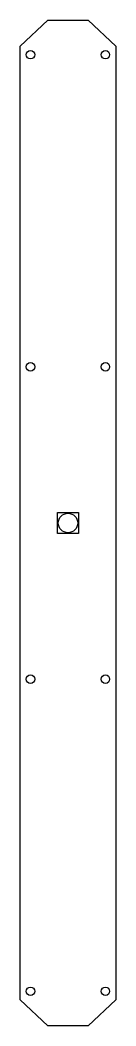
# Model space of a CAD drawing. Header units: metres. Extents: x 0 to 56, y -567 to 15.
import ezdxf

# ---------------------------------------------------------------- set-up
doc = ezdxf.new("R2010")
doc.units = ezdxf.units.M

msp = doc.modelspace()

# ---------------------------------------------------------------- linework, layer by layer
for p, q in [((0, 0), (16.22, 15)), ((16.22, 15), (39.47, 15)), ((39.47, 15), (55.69, 0)), ((0, -552), (0, 0)), ((0, 0), (0, 0)), ((55.69, 0), (55.69, -552)), ((21.69, -269.85), (33.99, -269.85)), ((21.69, -282.15), (21.69, -269.85)), ((33.99, -269.85), (33.99, -282.15)), ((33.99, -282.15), (21.69, -282.15)), ((16.22, -567), (0, -552)), ((55.69, -552), (39.47, -567)), ((39.47, -567), (16.22, -567))]:
    msp.add_line(p, q)
for centre, radius in [((6.1, -5), 2.45), ((49.58, -5), 2.45), ((6.1, -185.67), 2.45), ((49.58, -185.67), 2.45), ((27.84, -276), 5.65), ((6.1, -366.33), 2.45), ((49.58, -366.33), 2.45), ((6.1, -547), 2.45), ((49.58, -547), 2.45)]:
    msp.add_circle(centre, radius)

doc.saveas('drawing.dxf')
